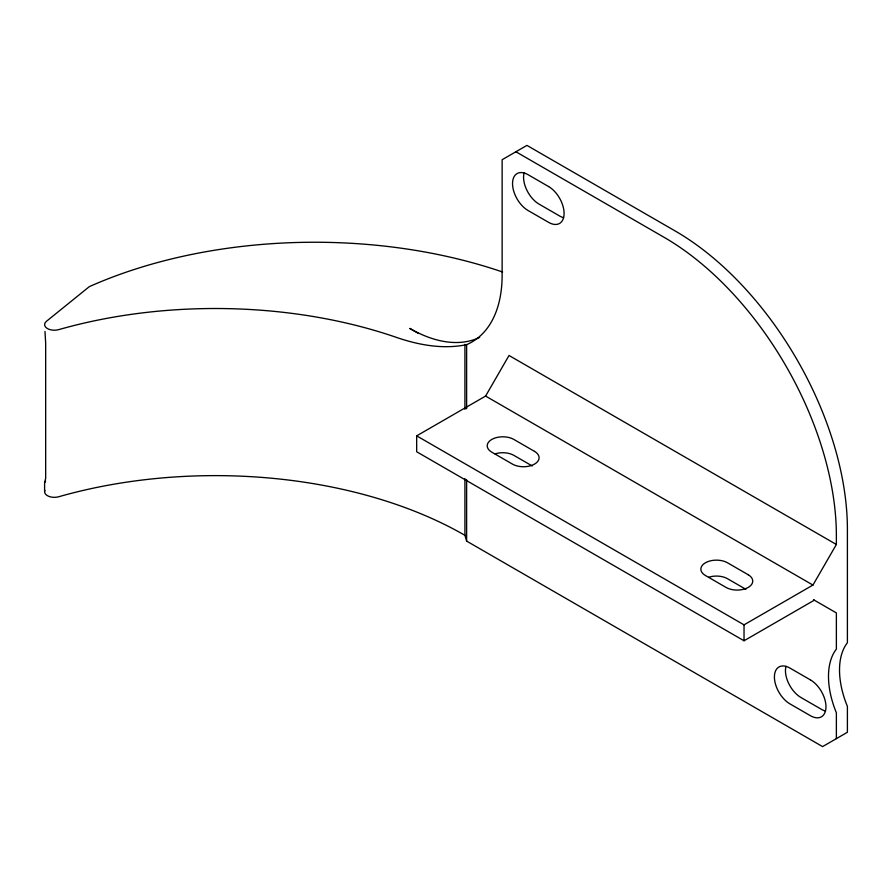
<?xml version="1.0" encoding="UTF-8"?>
<svg xmlns="http://www.w3.org/2000/svg" width="892" height="892" viewBox="0 0 892 892"><rect width="100%" height="100%" fill="white"/><g stroke="black" fill="none" stroke-linecap="round" stroke-linejoin="round"><path stroke-width="1.34" d="M44.979 331.434L45.67 343.085L45.67 478.368L44.633 482.505L45.581 481.123M416.675 435.853L485.594 396.07L509.02 355.484L836.373 544.477L812.947 585.063L744.028 624.846L416.675 435.853L416.675 451.765L744.028 640.768L814.318 600.182M464.922 478.58L464.922 535.323L466.627 541.098L822.591 746.604L847.4 732.276L847.4 706.419A73.791 42.604 60 0 1 847.4 642.753L847.4 529.357A243.65 140.68 60 0 0 675.11 230.939L526.938 145.396L502.129 159.724L502.129 275.104A146.188 84.406 60 0 1 466.627 344.647C442.811 349.608 417.88 344.936 395.067 336.92A353.087 203.855 0 0 0 58.671 329.65A9.745 5.631 0 0 1 46.919 328.256A9.745 5.631 0 0 1 46.417 321.332L89.323 286.644A368.474 212.731 0 0 1 502.586 272.004M515.91 151.763L664.083 237.305A243.65 140.68 60 0 1 836.373 535.724L836.373 544.477M418.17 333.273L409.785 328.423A146.188 84.406 60 0 0 479.684 337.354M485.594 396.07L812.947 585.063M813.504 599.714L836.373 612.916L836.373 649.12A73.791 42.604 60 0 0 836.373 712.786L836.373 738.643M532.223 465.958L513.848 455.355A15.599 8.998 0 0 0 495.027 453.917M745.868 589.3L727.482 578.696A15.599 8.998 0 0 0 708.661 577.269M44.6 482.438L44.611 491.425M744.028 624.846L744.028 640.768M466.627 344.647L466.627 408.737M466.627 479.785L466.627 541.098M464.922 344.345L464.922 409.383M825.501 711.069A21.932 12.666 60 0 1 821.554 709.396L800.949 697.499A21.932 12.655 60 0 1 785.975 666.313M44.879 490.366A9.745 5.631 0 0 0 48.246 496.108A9.745 5.631 0 0 0 58.671 496.766A353.087 203.855 0 0 1 464.922 535.323M563.621 217.693A21.932 12.655 60 0 1 559.607 215.987L539.069 204.123A21.932 12.655 60 0 1 524.095 172.936M548.58 186.54L528.042 174.676A21.932 12.655 60 0 0 512.532 183.629A21.932 12.655 60 0 0 528.042 210.49L548.58 222.353A21.932 12.655 60 0 0 564.09 213.4A21.932 12.655 60 0 0 548.58 186.54M534.52 451.374L513.848 439.433A15.599 8.998 0 0 0 491.793 439.433A15.599 8.998 0 0 0 491.793 452.166L512.465 464.108A15.599 8.998 0 0 0 534.52 464.108A15.599 8.998 0 0 0 534.52 451.374M748.165 574.716L727.482 562.774A15.599 8.998 0 0 0 705.438 562.774A15.599 8.998 0 0 0 705.438 575.507L726.11 587.449A15.599 8.998 0 0 0 748.165 587.449A15.599 8.998 0 0 0 748.165 574.716M810.46 679.916L789.922 668.063A21.932 12.655 60 0 0 774.412 677.017A21.932 12.655 60 0 0 789.922 703.866L810.527 715.763A21.932 12.666 60 0 0 825.97 706.743A21.932 12.666 60 0 0 810.46 679.916"/></g></svg>
